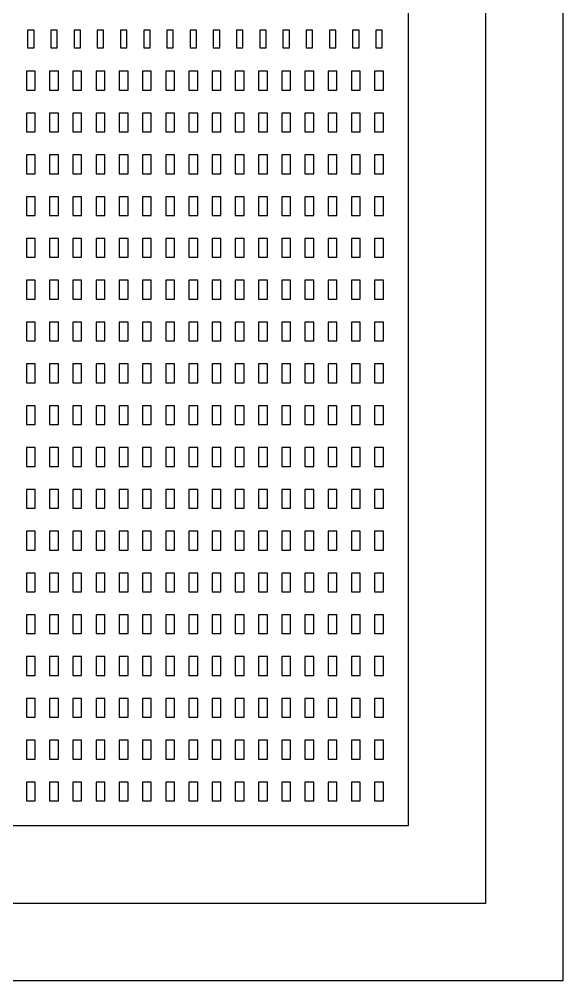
# Model space of a CAD drawing. Extents: x -3500 to 3500, y -1450 to 1450.
# Drawn here: x -719.09 to -708.55, y -311.49 to -292.86 of the extents above; entities that cross this region are included whole.
import ezdxf

# ---------------------------------------------------------------- set-up
doc = ezdxf.new("R2010")
doc.units = 0

msp = doc.modelspace()

# ---------------------------------------------------------------- linework, layer by layer
at = {"layer": 'HBSiProtectLayer'}
msp.add_lwpolyline([(-717.621, -280), (-710.053, -290), (-710.053, -309.987), (-728.561, -309.987), (-728.561, -290), (-720.993, -280)], close=True, dxfattribs=at)
at = {"layer": 'HoleLayer'}
for points in [[(-718.9275, -293.069), (-718.9275, -293.411), (-718.8035, -293.411), (-718.8035, -293.069)], [(-718.4775, -293.069), (-718.4775, -293.411), (-718.3535, -293.411), (-718.3535, -293.069)], [(-718.0275, -293.069), (-718.0275, -293.411), (-717.9035, -293.411), (-717.9035, -293.069)], [(-717.5775, -293.069), (-717.5775, -293.411), (-717.4535, -293.411), (-717.4535, -293.069)], [(-717.1275, -293.069), (-717.1275, -293.411), (-717.0035, -293.411), (-717.0035, -293.069)], [(-716.6775, -293.069), (-716.6775, -293.411), (-716.5535, -293.411), (-716.5535, -293.069)], [(-716.2275, -293.069), (-716.2275, -293.411), (-716.1035, -293.411), (-716.1035, -293.069)], [(-715.7775, -293.069), (-715.7775, -293.411), (-715.6535, -293.411), (-715.6535, -293.069)], [(-715.3275, -293.069), (-715.3275, -293.411), (-715.2035, -293.411), (-715.2035, -293.069)], [(-714.8775, -293.069), (-714.8775, -293.411), (-714.7535, -293.411), (-714.7535, -293.069)], [(-714.4275, -293.069), (-714.4275, -293.411), (-714.3035, -293.411), (-714.3035, -293.069)], [(-713.9775, -293.069), (-713.9775, -293.411), (-713.8535, -293.411), (-713.8535, -293.069)], [(-713.5275, -293.069), (-713.5275, -293.411), (-713.4035, -293.411), (-713.4035, -293.069)], [(-713.0775, -293.069), (-713.0775, -293.411), (-712.9535, -293.411), (-712.9535, -293.069)], [(-712.6275, -293.069), (-712.6275, -293.411), (-712.5035, -293.411), (-712.5035, -293.069)], [(-712.1775, -293.069), (-712.1775, -293.411), (-712.0535, -293.411), (-712.0535, -293.069)], [(-718.951, -293.8678), (-718.951, -294.2323), (-718.78, -294.2323), (-718.78, -293.8678)], [(-718.501, -293.8678), (-718.501, -294.2323), (-718.33, -294.2323), (-718.33, -293.8678)], [(-718.051, -293.8678), (-718.051, -294.2323), (-717.88, -294.2323), (-717.88, -293.8678)], [(-717.601, -293.8678), (-717.601, -294.2323), (-717.43, -294.2323), (-717.43, -293.8678)], [(-717.151, -293.8678), (-717.151, -294.2323), (-716.98, -294.2323), (-716.98, -293.8678)], [(-716.701, -293.8678), (-716.701, -294.2323), (-716.53, -294.2323), (-716.53, -293.8678)], [(-716.251, -293.8678), (-716.251, -294.2323), (-716.08, -294.2323), (-716.08, -293.8678)], [(-715.801, -293.8678), (-715.801, -294.2323), (-715.63, -294.2323), (-715.63, -293.8678)], [(-715.351, -293.8678), (-715.351, -294.2323), (-715.18, -294.2323), (-715.18, -293.8678)], [(-714.901, -293.8678), (-714.901, -294.2323), (-714.73, -294.2323), (-714.73, -293.8678)], [(-714.451, -293.8678), (-714.451, -294.2323), (-714.28, -294.2323), (-714.28, -293.8678)], [(-714.001, -293.8678), (-714.001, -294.2323), (-713.83, -294.2323), (-713.83, -293.8678)], [(-713.551, -293.8678), (-713.551, -294.2323), (-713.38, -294.2323), (-713.38, -293.8678)], [(-713.101, -293.8678), (-713.101, -294.2323), (-712.93, -294.2323), (-712.93, -293.8678)], [(-712.651, -293.8678), (-712.651, -294.2323), (-712.48, -294.2323), (-712.48, -293.8678)], [(-712.201, -293.8678), (-712.201, -294.2323), (-712.03, -294.2323), (-712.03, -293.8678)], [(-718.951, -294.6778), (-718.951, -295.0423), (-718.78, -295.0423), (-718.78, -294.6778)], [(-718.501, -294.6778), (-718.501, -295.0423), (-718.33, -295.0423), (-718.33, -294.6778)], [(-718.051, -294.6778), (-718.051, -295.0423), (-717.88, -295.0423), (-717.88, -294.6778)], [(-717.601, -294.6778), (-717.601, -295.0423), (-717.43, -295.0423), (-717.43, -294.6778)], [(-717.151, -294.6778), (-717.151, -295.0423), (-716.98, -295.0423), (-716.98, -294.6778)], [(-716.701, -294.6778), (-716.701, -295.0423), (-716.53, -295.0423), (-716.53, -294.6778)], [(-716.251, -294.6778), (-716.251, -295.0423), (-716.08, -295.0423), (-716.08, -294.6778)], [(-715.801, -294.6778), (-715.801, -295.0423), (-715.63, -295.0423), (-715.63, -294.6778)], [(-715.351, -294.6778), (-715.351, -295.0423), (-715.18, -295.0423), (-715.18, -294.6778)], [(-714.901, -294.6778), (-714.901, -295.0423), (-714.73, -295.0423), (-714.73, -294.6778)], [(-714.451, -294.6778), (-714.451, -295.0423), (-714.28, -295.0423), (-714.28, -294.6778)], [(-714.001, -294.6778), (-714.001, -295.0423), (-713.83, -295.0423), (-713.83, -294.6778)], [(-713.551, -294.6778), (-713.551, -295.0423), (-713.38, -295.0423), (-713.38, -294.6778)], [(-713.101, -294.6778), (-713.101, -295.0423), (-712.93, -295.0423), (-712.93, -294.6778)], [(-712.651, -294.6778), (-712.651, -295.0423), (-712.48, -295.0423), (-712.48, -294.6778)], [(-712.201, -294.6778), (-712.201, -295.0423), (-712.03, -295.0423), (-712.03, -294.6778)], [(-718.951, -295.4878), (-718.951, -295.8523), (-718.78, -295.8523), (-718.78, -295.4878)], [(-718.501, -295.4878), (-718.501, -295.8523), (-718.33, -295.8523), (-718.33, -295.4878)], [(-718.051, -295.4878), (-718.051, -295.8523), (-717.88, -295.8523), (-717.88, -295.4878)], [(-717.601, -295.4878), (-717.601, -295.8523), (-717.43, -295.8523), (-717.43, -295.4878)], [(-717.151, -295.4878), (-717.151, -295.8523), (-716.98, -295.8523), (-716.98, -295.4878)], [(-716.701, -295.4878), (-716.701, -295.8523), (-716.53, -295.8523), (-716.53, -295.4878)], [(-716.251, -295.4878), (-716.251, -295.8523), (-716.08, -295.8523), (-716.08, -295.4878)], [(-715.801, -295.4878), (-715.801, -295.8523), (-715.63, -295.8523), (-715.63, -295.4878)], [(-715.351, -295.4878), (-715.351, -295.8523), (-715.18, -295.8523), (-715.18, -295.4878)], [(-714.901, -295.4878), (-714.901, -295.8523), (-714.73, -295.8523), (-714.73, -295.4878)], [(-714.451, -295.4878), (-714.451, -295.8523), (-714.28, -295.8523), (-714.28, -295.4878)], [(-714.001, -295.4878), (-714.001, -295.8523), (-713.83, -295.8523), (-713.83, -295.4878)], [(-713.551, -295.4878), (-713.551, -295.8523), (-713.38, -295.8523), (-713.38, -295.4878)], [(-713.101, -295.4878), (-713.101, -295.8523), (-712.93, -295.8523), (-712.93, -295.4878)], [(-712.651, -295.4878), (-712.651, -295.8523), (-712.48, -295.8523), (-712.48, -295.4878)], [(-712.201, -295.4878), (-712.201, -295.8523), (-712.03, -295.8523), (-712.03, -295.4878)], [(-718.951, -296.2978), (-718.951, -296.6623), (-718.78, -296.6623), (-718.78, -296.2978)], [(-718.501, -296.2978), (-718.501, -296.6623), (-718.33, -296.6623), (-718.33, -296.2978)], [(-718.051, -296.2978), (-718.051, -296.6623), (-717.88, -296.6623), (-717.88, -296.2978)], [(-717.601, -296.2978), (-717.601, -296.6623), (-717.43, -296.6623), (-717.43, -296.2978)], [(-717.151, -296.2978), (-717.151, -296.6623), (-716.98, -296.6623), (-716.98, -296.2978)], [(-716.701, -296.2978), (-716.701, -296.6623), (-716.53, -296.6623), (-716.53, -296.2978)], [(-716.251, -296.2978), (-716.251, -296.6623), (-716.08, -296.6623), (-716.08, -296.2978)], [(-715.801, -296.2978), (-715.801, -296.6623), (-715.63, -296.6623), (-715.63, -296.2978)], [(-715.351, -296.2978), (-715.351, -296.6623), (-715.18, -296.6623), (-715.18, -296.2978)], [(-714.901, -296.2978), (-714.901, -296.6623), (-714.73, -296.6623), (-714.73, -296.2978)], [(-714.451, -296.2978), (-714.451, -296.6623), (-714.28, -296.6623), (-714.28, -296.2978)], [(-714.001, -296.2978), (-714.001, -296.6623), (-713.83, -296.6623), (-713.83, -296.2978)], [(-713.551, -296.2978), (-713.551, -296.6623), (-713.38, -296.6623), (-713.38, -296.2978)], [(-713.101, -296.2978), (-713.101, -296.6623), (-712.93, -296.6623), (-712.93, -296.2978)], [(-712.651, -296.2978), (-712.651, -296.6623), (-712.48, -296.6623), (-712.48, -296.2978)], [(-712.201, -296.2978), (-712.201, -296.6623), (-712.03, -296.6623), (-712.03, -296.2978)], [(-718.951, -297.1077), (-718.951, -297.4722), (-718.78, -297.4722), (-718.78, -297.1077)], [(-718.501, -297.1077), (-718.501, -297.4722), (-718.33, -297.4722), (-718.33, -297.1077)], [(-718.051, -297.1077), (-718.051, -297.4722), (-717.88, -297.4722), (-717.88, -297.1077)], [(-717.601, -297.1077), (-717.601, -297.4722), (-717.43, -297.4722), (-717.43, -297.1077)], [(-717.151, -297.1077), (-717.151, -297.4722), (-716.98, -297.4722), (-716.98, -297.1077)], [(-716.701, -297.1077), (-716.701, -297.4722), (-716.53, -297.4722), (-716.53, -297.1077)], [(-716.251, -297.1077), (-716.251, -297.4722), (-716.08, -297.4722), (-716.08, -297.1077)], [(-715.801, -297.1077), (-715.801, -297.4722), (-715.63, -297.4722), (-715.63, -297.1077)], [(-715.351, -297.1077), (-715.351, -297.4722), (-715.18, -297.4722), (-715.18, -297.1077)], [(-714.901, -297.1077), (-714.901, -297.4722), (-714.73, -297.4722), (-714.73, -297.1077)], [(-714.451, -297.1077), (-714.451, -297.4722), (-714.28, -297.4722), (-714.28, -297.1077)], [(-714.001, -297.1077), (-714.001, -297.4722), (-713.83, -297.4722), (-713.83, -297.1077)], [(-713.551, -297.1077), (-713.551, -297.4722), (-713.38, -297.4722), (-713.38, -297.1077)], [(-713.101, -297.1077), (-713.101, -297.4722), (-712.93, -297.4722), (-712.93, -297.1077)], [(-712.651, -297.1077), (-712.651, -297.4722), (-712.48, -297.4722), (-712.48, -297.1077)], [(-712.201, -297.1077), (-712.201, -297.4722), (-712.03, -297.4722), (-712.03, -297.1077)], [(-718.951, -297.9177), (-718.951, -298.2822), (-718.78, -298.2822), (-718.78, -297.9177)], [(-718.501, -297.9177), (-718.501, -298.2822), (-718.33, -298.2822), (-718.33, -297.9177)], [(-718.051, -297.9177), (-718.051, -298.2822), (-717.88, -298.2822), (-717.88, -297.9177)], [(-717.601, -297.9177), (-717.601, -298.2822), (-717.43, -298.2822), (-717.43, -297.9177)], [(-717.151, -297.9177), (-717.151, -298.2822), (-716.98, -298.2822), (-716.98, -297.9177)], [(-716.701, -297.9177), (-716.701, -298.2822), (-716.53, -298.2822), (-716.53, -297.9177)], [(-716.251, -297.9177), (-716.251, -298.2822), (-716.08, -298.2822), (-716.08, -297.9177)], [(-715.801, -297.9177), (-715.801, -298.2822), (-715.63, -298.2822), (-715.63, -297.9177)], [(-715.351, -297.9177), (-715.351, -298.2822), (-715.18, -298.2822), (-715.18, -297.9177)], [(-714.901, -297.9177), (-714.901, -298.2822), (-714.73, -298.2822), (-714.73, -297.9177)], [(-714.451, -297.9177), (-714.451, -298.2822), (-714.28, -298.2822), (-714.28, -297.9177)], [(-714.001, -297.9177), (-714.001, -298.2822), (-713.83, -298.2822), (-713.83, -297.9177)], [(-713.551, -297.9177), (-713.551, -298.2822), (-713.38, -298.2822), (-713.38, -297.9177)], [(-713.101, -297.9177), (-713.101, -298.2822), (-712.93, -298.2822), (-712.93, -297.9177)], [(-712.651, -297.9177), (-712.651, -298.2822), (-712.48, -298.2822), (-712.48, -297.9177)], [(-712.201, -297.9177), (-712.201, -298.2822), (-712.03, -298.2822), (-712.03, -297.9177)], [(-718.951, -298.7277), (-718.951, -299.0922), (-718.78, -299.0922), (-718.78, -298.7277)], [(-718.501, -298.7277), (-718.501, -299.0922), (-718.33, -299.0922), (-718.33, -298.7277)], [(-718.051, -298.7277), (-718.051, -299.0922), (-717.88, -299.0922), (-717.88, -298.7277)], [(-717.601, -298.7277), (-717.601, -299.0922), (-717.43, -299.0922), (-717.43, -298.7277)], [(-717.151, -298.7277), (-717.151, -299.0922), (-716.98, -299.0922), (-716.98, -298.7277)], [(-716.701, -298.7277), (-716.701, -299.0922), (-716.53, -299.0922), (-716.53, -298.7277)], [(-716.251, -298.7277), (-716.251, -299.0922), (-716.08, -299.0922), (-716.08, -298.7277)], [(-715.801, -298.7277), (-715.801, -299.0922), (-715.63, -299.0922), (-715.63, -298.7277)], [(-715.351, -298.7277), (-715.351, -299.0922), (-715.18, -299.0922), (-715.18, -298.7277)], [(-714.901, -298.7277), (-714.901, -299.0922), (-714.73, -299.0922), (-714.73, -298.7277)], [(-714.451, -298.7277), (-714.451, -299.0922), (-714.28, -299.0922), (-714.28, -298.7277)], [(-714.001, -298.7277), (-714.001, -299.0922), (-713.83, -299.0922), (-713.83, -298.7277)], [(-713.551, -298.7277), (-713.551, -299.0922), (-713.38, -299.0922), (-713.38, -298.7277)], [(-713.101, -298.7277), (-713.101, -299.0922), (-712.93, -299.0922), (-712.93, -298.7277)], [(-712.651, -298.7277), (-712.651, -299.0922), (-712.48, -299.0922), (-712.48, -298.7277)], [(-712.201, -298.7277), (-712.201, -299.0922), (-712.03, -299.0922), (-712.03, -298.7277)], [(-718.951, -299.5377), (-718.951, -299.9022), (-718.78, -299.9022), (-718.78, -299.5377)], [(-718.501, -299.5377), (-718.501, -299.9022), (-718.33, -299.9022), (-718.33, -299.5377)], [(-718.051, -299.5377), (-718.051, -299.9022), (-717.88, -299.9022), (-717.88, -299.5377)], [(-717.601, -299.5377), (-717.601, -299.9022), (-717.43, -299.9022), (-717.43, -299.5377)], [(-717.151, -299.5377), (-717.151, -299.9022), (-716.98, -299.9022), (-716.98, -299.5377)], [(-716.701, -299.5377), (-716.701, -299.9022), (-716.53, -299.9022), (-716.53, -299.5377)], [(-716.251, -299.5377), (-716.251, -299.9022), (-716.08, -299.9022), (-716.08, -299.5377)], [(-715.801, -299.5377), (-715.801, -299.9022), (-715.63, -299.9022), (-715.63, -299.5377)], [(-715.351, -299.5377), (-715.351, -299.9022), (-715.18, -299.9022), (-715.18, -299.5377)], [(-714.901, -299.5377), (-714.901, -299.9022), (-714.73, -299.9022), (-714.73, -299.5377)], [(-714.451, -299.5377), (-714.451, -299.9022), (-714.28, -299.9022), (-714.28, -299.5377)], [(-714.001, -299.5377), (-714.001, -299.9022), (-713.83, -299.9022), (-713.83, -299.5377)], [(-713.551, -299.5377), (-713.551, -299.9022), (-713.38, -299.9022), (-713.38, -299.5377)], [(-713.101, -299.5377), (-713.101, -299.9022), (-712.93, -299.9022), (-712.93, -299.5377)], [(-712.651, -299.5377), (-712.651, -299.9022), (-712.48, -299.9022), (-712.48, -299.5377)], [(-712.201, -299.5377), (-712.201, -299.9022), (-712.03, -299.9022), (-712.03, -299.5377)], [(-718.951, -300.3477), (-718.951, -300.7122), (-718.78, -300.7122), (-718.78, -300.3477)], [(-718.501, -300.3477), (-718.501, -300.7122), (-718.33, -300.7122), (-718.33, -300.3477)], [(-718.051, -300.3477), (-718.051, -300.7122), (-717.88, -300.7122), (-717.88, -300.3477)], [(-717.601, -300.3477), (-717.601, -300.7122), (-717.43, -300.7122), (-717.43, -300.3477)], [(-717.151, -300.3477), (-717.151, -300.7122), (-716.98, -300.7122), (-716.98, -300.3477)], [(-716.701, -300.3477), (-716.701, -300.7122), (-716.53, -300.7122), (-716.53, -300.3477)], [(-716.251, -300.3477), (-716.251, -300.7122), (-716.08, -300.7122), (-716.08, -300.3477)], [(-715.801, -300.3477), (-715.801, -300.7122), (-715.63, -300.7122), (-715.63, -300.3477)], [(-715.351, -300.3477), (-715.351, -300.7122), (-715.18, -300.7122), (-715.18, -300.3477)], [(-714.901, -300.3477), (-714.901, -300.7122), (-714.73, -300.7122), (-714.73, -300.3477)], [(-714.451, -300.3477), (-714.451, -300.7122), (-714.28, -300.7122), (-714.28, -300.3477)], [(-714.001, -300.3477), (-714.001, -300.7122), (-713.83, -300.7122), (-713.83, -300.3477)], [(-713.551, -300.3477), (-713.551, -300.7122), (-713.38, -300.7122), (-713.38, -300.3477)], [(-713.101, -300.3477), (-713.101, -300.7122), (-712.93, -300.7122), (-712.93, -300.3477)], [(-712.651, -300.3477), (-712.651, -300.7122), (-712.48, -300.7122), (-712.48, -300.3477)], [(-712.201, -300.3477), (-712.201, -300.7122), (-712.03, -300.7122), (-712.03, -300.3477)], [(-718.951, -301.1577), (-718.951, -301.5222), (-718.78, -301.5222), (-718.78, -301.1577)], [(-718.501, -301.1577), (-718.501, -301.5222), (-718.33, -301.5222), (-718.33, -301.1577)], [(-718.051, -301.1577), (-718.051, -301.5222), (-717.88, -301.5222), (-717.88, -301.1577)], [(-717.601, -301.1577), (-717.601, -301.5222), (-717.43, -301.5222), (-717.43, -301.1577)], [(-717.151, -301.1577), (-717.151, -301.5222), (-716.98, -301.5222), (-716.98, -301.1577)], [(-716.701, -301.1577), (-716.701, -301.5222), (-716.53, -301.5222), (-716.53, -301.1577)], [(-716.251, -301.1577), (-716.251, -301.5222), (-716.08, -301.5222), (-716.08, -301.1577)], [(-715.801, -301.1577), (-715.801, -301.5222), (-715.63, -301.5222), (-715.63, -301.1577)], [(-715.351, -301.1577), (-715.351, -301.5222), (-715.18, -301.5222), (-715.18, -301.1577)], [(-714.901, -301.1577), (-714.901, -301.5222), (-714.73, -301.5222), (-714.73, -301.1577)], [(-714.451, -301.1577), (-714.451, -301.5222), (-714.28, -301.5222), (-714.28, -301.1577)], [(-714.001, -301.1577), (-714.001, -301.5222), (-713.83, -301.5222), (-713.83, -301.1577)], [(-713.551, -301.1577), (-713.551, -301.5222), (-713.38, -301.5222), (-713.38, -301.1577)], [(-713.101, -301.1577), (-713.101, -301.5222), (-712.93, -301.5222), (-712.93, -301.1577)], [(-712.651, -301.1577), (-712.651, -301.5222), (-712.48, -301.5222), (-712.48, -301.1577)], [(-712.201, -301.1577), (-712.201, -301.5222), (-712.03, -301.5222), (-712.03, -301.1577)], [(-718.951, -301.9677), (-718.951, -302.3322), (-718.78, -302.3322), (-718.78, -301.9677)], [(-718.501, -301.9677), (-718.501, -302.3322), (-718.33, -302.3322), (-718.33, -301.9677)], [(-718.051, -301.9677), (-718.051, -302.3322), (-717.88, -302.3322), (-717.88, -301.9677)], [(-717.601, -301.9677), (-717.601, -302.3322), (-717.43, -302.3322), (-717.43, -301.9677)], [(-717.151, -301.9677), (-717.151, -302.3322), (-716.98, -302.3322), (-716.98, -301.9677)], [(-716.701, -301.9677), (-716.701, -302.3322), (-716.53, -302.3322), (-716.53, -301.9677)], [(-716.251, -301.9677), (-716.251, -302.3322), (-716.08, -302.3322), (-716.08, -301.9677)], [(-715.801, -301.9677), (-715.801, -302.3322), (-715.63, -302.3322), (-715.63, -301.9677)], [(-715.351, -301.9677), (-715.351, -302.3322), (-715.18, -302.3322), (-715.18, -301.9677)], [(-714.901, -301.9677), (-714.901, -302.3322), (-714.73, -302.3322), (-714.73, -301.9677)], [(-714.451, -301.9677), (-714.451, -302.3322), (-714.28, -302.3322), (-714.28, -301.9677)], [(-714.001, -301.9677), (-714.001, -302.3322), (-713.83, -302.3322), (-713.83, -301.9677)], [(-713.551, -301.9677), (-713.551, -302.3322), (-713.38, -302.3322), (-713.38, -301.9677)], [(-713.101, -301.9677), (-713.101, -302.3322), (-712.93, -302.3322), (-712.93, -301.9677)], [(-712.651, -301.9677), (-712.651, -302.3322), (-712.48, -302.3322), (-712.48, -301.9677)], [(-712.201, -301.9677), (-712.201, -302.3322), (-712.03, -302.3322), (-712.03, -301.9677)], [(-718.951, -302.7777), (-718.951, -303.1422), (-718.78, -303.1422), (-718.78, -302.7777)], [(-718.501, -302.7777), (-718.501, -303.1422), (-718.33, -303.1422), (-718.33, -302.7777)], [(-718.051, -302.7777), (-718.051, -303.1422), (-717.88, -303.1422), (-717.88, -302.7777)], [(-717.601, -302.7777), (-717.601, -303.1422), (-717.43, -303.1422), (-717.43, -302.7777)], [(-717.151, -302.7777), (-717.151, -303.1422), (-716.98, -303.1422), (-716.98, -302.7777)], [(-716.701, -302.7777), (-716.701, -303.1422), (-716.53, -303.1422), (-716.53, -302.7777)], [(-716.251, -302.7777), (-716.251, -303.1422), (-716.08, -303.1422), (-716.08, -302.7777)], [(-715.801, -302.7777), (-715.801, -303.1422), (-715.63, -303.1422), (-715.63, -302.7777)], [(-715.351, -302.7777), (-715.351, -303.1422), (-715.18, -303.1422), (-715.18, -302.7777)], [(-714.901, -302.7777), (-714.901, -303.1422), (-714.73, -303.1422), (-714.73, -302.7777)], [(-714.451, -302.7777), (-714.451, -303.1422), (-714.28, -303.1422), (-714.28, -302.7777)], [(-714.001, -302.7777), (-714.001, -303.1422), (-713.83, -303.1422), (-713.83, -302.7777)], [(-713.551, -302.7777), (-713.551, -303.1422), (-713.38, -303.1422), (-713.38, -302.7777)], [(-713.101, -302.7777), (-713.101, -303.1422), (-712.93, -303.1422), (-712.93, -302.7777)], [(-712.651, -302.7777), (-712.651, -303.1422), (-712.48, -303.1422), (-712.48, -302.7777)], [(-712.201, -302.7777), (-712.201, -303.1422), (-712.03, -303.1422), (-712.03, -302.7777)], [(-718.951, -303.5877), (-718.951, -303.9522), (-718.78, -303.9522), (-718.78, -303.5877)], [(-718.501, -303.5877), (-718.501, -303.9522), (-718.33, -303.9522), (-718.33, -303.5877)], [(-718.051, -303.5877), (-718.051, -303.9522), (-717.88, -303.9522), (-717.88, -303.5877)], [(-717.601, -303.5877), (-717.601, -303.9522), (-717.43, -303.9522), (-717.43, -303.5877)], [(-717.151, -303.5877), (-717.151, -303.9522), (-716.98, -303.9522), (-716.98, -303.5877)], [(-716.701, -303.5877), (-716.701, -303.9522), (-716.53, -303.9522), (-716.53, -303.5877)], [(-716.251, -303.5877), (-716.251, -303.9522), (-716.08, -303.9522), (-716.08, -303.5877)], [(-715.801, -303.5877), (-715.801, -303.9522), (-715.63, -303.9522), (-715.63, -303.5877)], [(-715.351, -303.5877), (-715.351, -303.9522), (-715.18, -303.9522), (-715.18, -303.5877)], [(-714.901, -303.5877), (-714.901, -303.9522), (-714.73, -303.9522), (-714.73, -303.5877)], [(-714.451, -303.5877), (-714.451, -303.9522), (-714.28, -303.9522), (-714.28, -303.5877)], [(-714.001, -303.5877), (-714.001, -303.9522), (-713.83, -303.9522), (-713.83, -303.5877)], [(-713.551, -303.5877), (-713.551, -303.9522), (-713.38, -303.9522), (-713.38, -303.5877)], [(-713.101, -303.5877), (-713.101, -303.9522), (-712.93, -303.9522), (-712.93, -303.5877)], [(-712.651, -303.5877), (-712.651, -303.9522), (-712.48, -303.9522), (-712.48, -303.5877)], [(-712.201, -303.5877), (-712.201, -303.9522), (-712.03, -303.9522), (-712.03, -303.5877)], [(-718.951, -304.3977), (-718.951, -304.7622), (-718.78, -304.7622), (-718.78, -304.3977)], [(-718.501, -304.3977), (-718.501, -304.7622), (-718.33, -304.7622), (-718.33, -304.3977)], [(-718.051, -304.3977), (-718.051, -304.7622), (-717.88, -304.7622), (-717.88, -304.3977)], [(-717.601, -304.3977), (-717.601, -304.7622), (-717.43, -304.7622), (-717.43, -304.3977)], [(-717.151, -304.3977), (-717.151, -304.7622), (-716.98, -304.7622), (-716.98, -304.3977)], [(-716.701, -304.3977), (-716.701, -304.7622), (-716.53, -304.7622), (-716.53, -304.3977)], [(-716.251, -304.3977), (-716.251, -304.7622), (-716.08, -304.7622), (-716.08, -304.3977)], [(-715.801, -304.3977), (-715.801, -304.7622), (-715.63, -304.7622), (-715.63, -304.3977)], [(-715.351, -304.3977), (-715.351, -304.7622), (-715.18, -304.7622), (-715.18, -304.3977)], [(-714.901, -304.3977), (-714.901, -304.7622), (-714.73, -304.7622), (-714.73, -304.3977)], [(-714.451, -304.3977), (-714.451, -304.7622), (-714.28, -304.7622), (-714.28, -304.3977)], [(-714.001, -304.3977), (-714.001, -304.7622), (-713.83, -304.7622), (-713.83, -304.3977)], [(-713.551, -304.3977), (-713.551, -304.7622), (-713.38, -304.7622), (-713.38, -304.3977)], [(-713.101, -304.3977), (-713.101, -304.7622), (-712.93, -304.7622), (-712.93, -304.3977)], [(-712.651, -304.3977), (-712.651, -304.7622), (-712.48, -304.7622), (-712.48, -304.3977)], [(-712.201, -304.3977), (-712.201, -304.7622), (-712.03, -304.7622), (-712.03, -304.3977)], [(-718.951, -305.2077), (-718.951, -305.5722), (-718.78, -305.5722), (-718.78, -305.2077)], [(-718.501, -305.2077), (-718.501, -305.5722), (-718.33, -305.5722), (-718.33, -305.2077)], [(-718.051, -305.2077), (-718.051, -305.5722), (-717.88, -305.5722), (-717.88, -305.2077)], [(-717.601, -305.2077), (-717.601, -305.5722), (-717.43, -305.5722), (-717.43, -305.2077)], [(-717.151, -305.2077), (-717.151, -305.5722), (-716.98, -305.5722), (-716.98, -305.2077)], [(-716.701, -305.2077), (-716.701, -305.5722), (-716.53, -305.5722), (-716.53, -305.2077)], [(-716.251, -305.2077), (-716.251, -305.5722), (-716.08, -305.5722), (-716.08, -305.2077)], [(-715.801, -305.2077), (-715.801, -305.5722), (-715.63, -305.5722), (-715.63, -305.2077)], [(-715.351, -305.2077), (-715.351, -305.5722), (-715.18, -305.5722), (-715.18, -305.2077)], [(-714.901, -305.2077), (-714.901, -305.5722), (-714.73, -305.5722), (-714.73, -305.2077)], [(-714.451, -305.2077), (-714.451, -305.5722), (-714.28, -305.5722), (-714.28, -305.2077)], [(-714.001, -305.2077), (-714.001, -305.5722), (-713.83, -305.5722), (-713.83, -305.2077)], [(-713.551, -305.2077), (-713.551, -305.5722), (-713.38, -305.5722), (-713.38, -305.2077)], [(-713.101, -305.2077), (-713.101, -305.5722), (-712.93, -305.5722), (-712.93, -305.2077)], [(-712.651, -305.2077), (-712.651, -305.5722), (-712.48, -305.5722), (-712.48, -305.2077)], [(-712.201, -305.2077), (-712.201, -305.5722), (-712.03, -305.5722), (-712.03, -305.2077)], [(-718.951, -306.0177), (-718.951, -306.3822), (-718.78, -306.3822), (-718.78, -306.0177)], [(-718.501, -306.0177), (-718.501, -306.3822), (-718.33, -306.3822), (-718.33, -306.0177)], [(-718.051, -306.0177), (-718.051, -306.3822), (-717.88, -306.3822), (-717.88, -306.0177)], [(-717.601, -306.0177), (-717.601, -306.3822), (-717.43, -306.3822), (-717.43, -306.0177)], [(-717.151, -306.0177), (-717.151, -306.3822), (-716.98, -306.3822), (-716.98, -306.0177)], [(-716.701, -306.0177), (-716.701, -306.3822), (-716.53, -306.3822), (-716.53, -306.0177)], [(-716.251, -306.0177), (-716.251, -306.3822), (-716.08, -306.3822), (-716.08, -306.0177)], [(-715.801, -306.0177), (-715.801, -306.3822), (-715.63, -306.3822), (-715.63, -306.0177)], [(-715.351, -306.0177), (-715.351, -306.3822), (-715.18, -306.3822), (-715.18, -306.0177)], [(-714.901, -306.0177), (-714.901, -306.3822), (-714.73, -306.3822), (-714.73, -306.0177)], [(-714.451, -306.0177), (-714.451, -306.3822), (-714.28, -306.3822), (-714.28, -306.0177)], [(-714.001, -306.0177), (-714.001, -306.3822), (-713.83, -306.3822), (-713.83, -306.0177)], [(-713.551, -306.0177), (-713.551, -306.3822), (-713.38, -306.3822), (-713.38, -306.0177)], [(-713.101, -306.0177), (-713.101, -306.3822), (-712.93, -306.3822), (-712.93, -306.0177)], [(-712.651, -306.0177), (-712.651, -306.3822), (-712.48, -306.3822), (-712.48, -306.0177)], [(-712.201, -306.0177), (-712.201, -306.3822), (-712.03, -306.3822), (-712.03, -306.0177)], [(-718.951, -306.8277), (-718.951, -307.1923), (-718.78, -307.1923), (-718.78, -306.8277)], [(-718.501, -306.8277), (-718.501, -307.1923), (-718.33, -307.1923), (-718.33, -306.8277)], [(-718.051, -306.8277), (-718.051, -307.1923), (-717.88, -307.1923), (-717.88, -306.8277)], [(-717.601, -306.8277), (-717.601, -307.1923), (-717.43, -307.1923), (-717.43, -306.8277)], [(-717.151, -306.8277), (-717.151, -307.1923), (-716.98, -307.1923), (-716.98, -306.8277)], [(-716.701, -306.8277), (-716.701, -307.1923), (-716.53, -307.1923), (-716.53, -306.8277)], [(-716.251, -306.8277), (-716.251, -307.1923), (-716.08, -307.1923), (-716.08, -306.8277)], [(-715.801, -306.8277), (-715.801, -307.1923), (-715.63, -307.1923), (-715.63, -306.8277)], [(-715.351, -306.8277), (-715.351, -307.1923), (-715.18, -307.1923), (-715.18, -306.8277)], [(-714.901, -306.8277), (-714.901, -307.1923), (-714.73, -307.1923), (-714.73, -306.8277)], [(-714.451, -306.8277), (-714.451, -307.1923), (-714.28, -307.1923), (-714.28, -306.8277)], [(-714.001, -306.8277), (-714.001, -307.1923), (-713.83, -307.1923), (-713.83, -306.8277)], [(-713.551, -306.8277), (-713.551, -307.1923), (-713.38, -307.1923), (-713.38, -306.8277)], [(-713.101, -306.8277), (-713.101, -307.1923), (-712.93, -307.1923), (-712.93, -306.8277)], [(-712.651, -306.8277), (-712.651, -307.1923), (-712.48, -307.1923), (-712.48, -306.8277)], [(-712.201, -306.8277), (-712.201, -307.1923), (-712.03, -307.1923), (-712.03, -306.8277)], [(-718.951, -307.6377), (-718.951, -308.0023), (-718.78, -308.0023), (-718.78, -307.6377)], [(-718.501, -307.6377), (-718.501, -308.0023), (-718.33, -308.0023), (-718.33, -307.6377)], [(-718.051, -307.6377), (-718.051, -308.0023), (-717.88, -308.0023), (-717.88, -307.6377)], [(-717.601, -307.6377), (-717.601, -308.0023), (-717.43, -308.0023), (-717.43, -307.6377)], [(-717.151, -307.6377), (-717.151, -308.0023), (-716.98, -308.0023), (-716.98, -307.6377)], [(-716.701, -307.6377), (-716.701, -308.0023), (-716.53, -308.0023), (-716.53, -307.6377)], [(-716.251, -307.6377), (-716.251, -308.0023), (-716.08, -308.0023), (-716.08, -307.6377)], [(-715.801, -307.6377), (-715.801, -308.0023), (-715.63, -308.0023), (-715.63, -307.6377)], [(-715.351, -307.6377), (-715.351, -308.0023), (-715.18, -308.0023), (-715.18, -307.6377)], [(-714.901, -307.6377), (-714.901, -308.0023), (-714.73, -308.0023), (-714.73, -307.6377)], [(-714.451, -307.6377), (-714.451, -308.0023), (-714.28, -308.0023), (-714.28, -307.6377)], [(-714.001, -307.6377), (-714.001, -308.0023), (-713.83, -308.0023), (-713.83, -307.6377)], [(-713.551, -307.6377), (-713.551, -308.0023), (-713.38, -308.0023), (-713.38, -307.6377)], [(-713.101, -307.6377), (-713.101, -308.0023), (-712.93, -308.0023), (-712.93, -307.6377)], [(-712.651, -307.6377), (-712.651, -308.0023), (-712.48, -308.0023), (-712.48, -307.6377)], [(-712.201, -307.6377), (-712.201, -308.0023), (-712.03, -308.0023), (-712.03, -307.6377)]]:
    msp.add_lwpolyline(points, close=True, dxfattribs=at)
at = {"layer": 'NegLayer'}
msp.add_lwpolyline([(-716.121, -280), (-708.553, -290), (-708.553, -311.487), (-730.061, -311.487), (-730.061, -290), (-722.493, -280)], close=True, dxfattribs=at)
at = {"layer": 'SiLayer'}
msp.add_lwpolyline([(-719.121, -280), (-711.553, -290), (-711.553, -308.487), (-727.061, -308.487), (-727.061, -290), (-719.493, -280)], close=True, dxfattribs=at)

doc.saveas('drawing.dxf')
